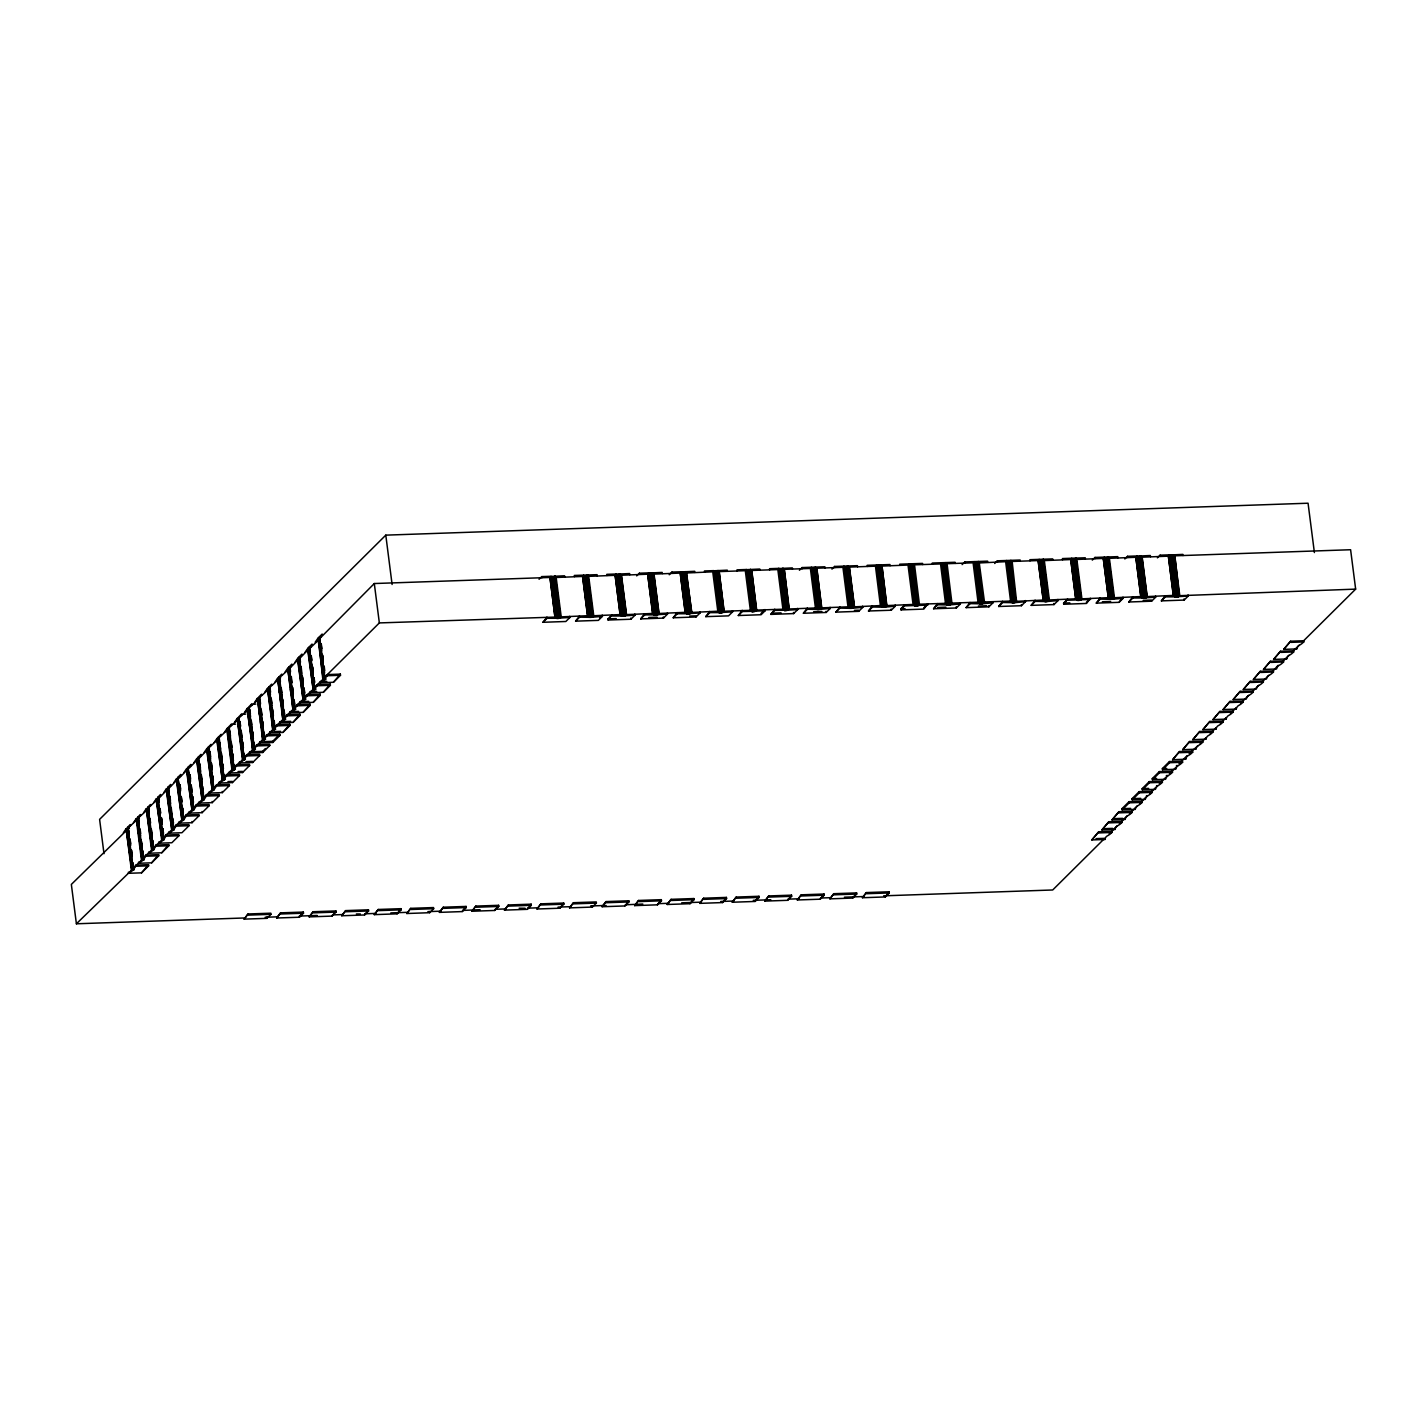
<?xml version="1.0" encoding="UTF-8"?>
<svg xmlns="http://www.w3.org/2000/svg" width="1427" height="1427" viewBox="0 0 1427 1427"><rect width="100%" height="100%" fill="white"/><g stroke="black" fill="none" stroke-linecap="round" stroke-linejoin="round"><path stroke-width="1.5" d="M326.783 681.357L320.272 681.589L320.415 682.748L326.159 678.984L324.607 678.574L319.273 636.906L324.821 677.076L379.35 622.921L554.925 617.088L550.037 577.453L374.302 583.536L320.576 637.708M582.484 576.454L556.173 577.489L561.221 616.874L587.621 615.715L582.573 576.33L587.514 615.84M615.019 575.331L588.709 576.365L593.757 615.75L620.174 614.573L615.126 575.206L620.067 614.716M647.555 574.207L621.262 575.242L626.31 614.627L652.71 613.449L647.662 574.082L652.603 613.592M680.108 573.083L653.798 574.118L658.846 613.485L685.245 612.326L680.215 572.94L685.156 612.451M690.829 612.611L691.756 612.094L686.351 572.994L712.751 571.817L717.799 611.202L691.132 612.486M750.192 610.328L723.935 611.238L719.262 571.603L745.304 570.693L750.334 610.078M782.727 609.204L756.471 610.114L751.797 570.461L777.84 569.569L782.888 608.954M815.316 607.956L789.024 608.99L784.351 569.337L810.375 568.445L815.423 607.813M847.87 606.832L821.56 607.866L816.886 568.214L842.929 567.322L847.977 606.689M880.513 605.565L853.845 606.867M945.602 603.318L919.559 604.21M978.137 602.194L952.112 603.086M1010.691 601.052L984.648 601.962M1038.089 560.686L1043.226 599.929L1038.196 560.561L1012.153 561.453L1016.559 601.231M1070.625 559.562L1044.332 560.597L1049.362 599.964L1075.78 598.805L1070.732 559.42L1075.673 598.93M1103.178 558.421L1076.868 559.455L1081.916 598.841L1108.315 597.681L1103.267 558.296L1108.369 598.27M1135.714 557.297L1109.403 558.332L1114.451 597.717L1140.869 596.557L1135.821 557.172L1140.762 596.682M1168.249 556.173L1141.957 557.208L1147.005 596.593L1173.404 595.416L1168.356 556.048L1173.297 595.558M149.157 807.807L146.285 808.699L143.556 812.712M280.441 677.433L277.569 678.324L274.84 682.32M569.73 616.321L569.872 617.481L556.316 618.266L551.036 576.276L541.761 576.597L539.067 579.273M574.439 576.615L574.296 575.456L597.075 574.671L597.217 575.83M634.819 614.074L634.961 615.215L621.405 616L616.107 574.011L606.832 574.332L606.992 575.491M667.354 612.95L667.497 614.092L653.958 614.876L648.661 572.887L639.385 573.208L636.692 575.884M699.89 611.826L700.051 612.968L686.494 613.753L681.196 571.763L671.921 572.084L669.227 574.76M732.443 610.702L732.586 611.844L719.047 612.629L713.75 570.639L704.474 570.961L704.617 572.102M519.143 908.214L525.082 908.25M760.948 613.574L764.979 609.561L765.14 610.72L751.53 611.345L746.285 569.516L737.01 569.837L737.153 570.978M751.53 611.345L742.361 611.505L738.312 615.519L742.201 610.364L742.361 611.505M797.532 608.437L797.675 609.597L784.119 610.364L778.839 568.374L769.563 568.695L769.706 569.855M784.065 610.221L774.897 610.381L770.865 614.395L774.754 609.222L774.897 610.381M799.405 570.247L802.099 567.571L824.877 566.787L825.02 567.928M831.959 569.123L834.652 566.448L857.431 565.663L857.573 566.804M867.331 566.465L867.188 565.324L889.966 564.539L890.109 565.681M681.696 902.827L701.228 902.149M899.884 565.342L899.723 564.2L922.52 563.397L922.663 564.557M932.42 564.218L932.277 563.059L955.055 562.274L955.198 563.433M962.119 564.61L964.813 561.935L987.591 561.15L987.752 562.292M994.673 563.487L997.366 560.811L1020.144 560.026L1020.287 561.168M1030.044 560.829L1029.902 559.687L1052.68 558.902L1052.841 560.044M1062.598 559.705L1062.455 558.563L1085.233 557.779L1085.376 558.92M1092.297 560.115L1094.991 557.44L1117.769 556.637L1117.912 557.796M1155.513 596.04L1155.656 597.2L1142.099 597.984L1136.802 555.977L1127.544 556.298L1124.851 558.974M1188.049 594.916L1188.192 596.058L1174.653 596.843L1169.355 554.853L1160.08 555.174L1157.386 557.85M356.375 913.976L360.335 913.958M1043.137 600.053L1016.256 601.356M1314.392 552.552L1308.06 503.214L385.789 535.143L99.605 819.366L103.993 853.703M127.77 828.516L126.093 828.766L123.364 832.762M128.394 872.147L128.555 873.288L133.121 870.185L127.395 827.446L130.285 824.592L130.428 825.751M138.508 862.122L138.651 863.264L143.217 860.16L137.491 817.421L139.061 817.832L136.189 818.723L133.46 822.737M137.491 817.421L140.381 814.567L140.524 815.709M148.604 852.08L148.747 853.239L153.313 850.135L147.605 807.397L150.477 804.543L150.62 805.684M166.709 790.112L159.003 798.175L156.381 798.674L153.652 802.67M158.7 842.055L158.843 843.196L163.409 840.111L157.701 797.372L160.573 794.5L160.716 795.66M176.805 780.087L169.099 788.132L166.477 788.649L163.748 792.645M168.796 832.03L168.939 833.172L173.505 830.068L167.797 787.329L170.669 784.475L170.812 785.635M186.901 770.063L179.196 778.107L176.573 778.607L173.844 782.62M178.892 822.006L179.035 823.147L183.601 820.043L177.893 777.305L180.765 774.451L180.926 775.592M196.997 760.038L189.292 768.083L186.669 768.582L183.94 772.596M188.988 811.963L189.131 813.122L193.697 810.019L187.989 767.28L190.861 764.426L191.022 765.568M198.942 758.165L196.783 758.558L194.036 762.553M199.084 801.938L199.245 803.08L203.811 799.994L198.085 757.255L200.975 754.384L201.118 755.543M214.906 787.436L213.729 787.401L209.109 748.016L206.879 748.533L204.15 752.528M209.18 791.914L209.341 793.055L213.907 789.952L208.181 747.213L211.071 744.359L211.214 745.518M219.294 781.889L219.437 783.031L225.181 779.285L224.146 778.874L219.205 737.991L216.975 738.49L214.246 742.504M224.146 778.874L218.277 737.188L221.167 734.334L221.31 735.476M243.321 759.2L233.921 767.334L229.301 727.948L227.071 728.466L224.342 732.479M229.39 771.846L229.533 773.006L235.277 769.26L233.725 768.832L228.391 727.164L231.263 724.31L235.598 724.149M239.486 761.822L239.629 762.963L244.195 759.877L238.862 718.191L237.167 718.441L234.438 722.437M244.195 759.877L245.373 759.218L243.821 758.807L238.487 717.139L241.359 714.267L245.694 714.124M248.958 708.167L247.263 708.416L244.534 712.412M249.582 751.797L249.725 752.939L255.469 749.193L253.917 748.783L248.583 707.096L251.455 704.242L255.79 704.1M259.678 741.772L259.821 742.914L264.387 739.81L259.054 698.142L257.359 698.374L254.63 702.387M264.387 739.81L265.583 739.168L264.013 738.758L258.679 697.072L261.551 694.218L261.712 695.359M269.774 731.73L269.917 732.889L274.483 729.786L269.15 688.099L267.473 688.349L264.726 692.363M274.483 729.786L275.679 729.143L274.109 728.715L268.775 687.047L271.647 684.193L271.808 685.335M279.87 721.705L280.031 722.847L285.775 719.101L284.223 718.691L278.871 677.022L281.761 674.15L281.904 675.31M297.993 659.738L290.287 667.782L287.665 668.3L284.936 672.295M298.653 711.377L289.966 711.681L290.127 712.822L295.871 709.076L294.319 708.666L288.967 666.98L291.857 664.126L292 665.285M308.089 649.713L300.384 657.758L297.761 658.257L295.032 662.271M308.749 701.353L300.08 701.656L300.223 702.798L305.967 699.052L304.415 698.641L299.064 656.955L301.953 654.101L302.096 655.243M319.077 639.581L310.48 647.733L307.857 648.233L305.128 652.246M316.687 691.399L310.176 691.613L310.319 692.773L316.063 689.027L314.511 688.599L309.177 646.93L312.049 644.076L312.192 645.218M320.486 637.655L317.953 638.208L315.224 642.204M319.273 636.906L322.145 634.052L322.288 635.193M139.168 818.26L137.991 818.224L146.963 810.144M149.264 808.235L148.105 808.199L156.613 800.155M199.405 758.058L207.093 749.996M208.681 748.016L217.207 739.971M218.795 737.991L227.303 729.946M228.891 727.966L237.845 719.868M244.338 758.807L238.987 717.924L247.941 709.843M254.452 748.783L249.083 707.899L258.037 699.819M264.548 738.758L259.179 697.874L268.133 689.794M274.644 728.733L269.275 687.85L278.229 679.751M280.548 677.843L279.371 677.807L288.325 669.727M126.753 830.193L71.35 884.419L76.398 923.786L132.247 869.525M133.746 867.634L142.343 859.482M157.701 797.372L163.249 837.542L172.203 829.462M177.893 777.305L183.441 817.493L192.395 809.394M187.989 767.28L193.537 807.45L202.491 799.37M204.81 797.461L203.633 797.425L212.587 789.345M223.825 777.376L232.351 769.314M244.035 757.309L253.435 749.175M254.042 742.254L254.862 747.338L263.085 739.186L257.591 699.854M265.03 737.26L273.181 729.161L267.687 689.83M288.967 666.98L294.515 707.168L303.469 699.069M299.064 656.955L304.611 697.143L313.565 689.045M309.177 646.93L314.707 687.101L323.233 679.056M135.619 866.278L135.476 865.119L148.479 864.673L148.64 865.814L135.619 866.278L133.121 870.185M145.715 856.236L145.572 855.094L158.593 854.648L158.736 855.79L145.715 856.236L143.217 860.16M155.811 846.211L155.668 845.069L168.689 844.606L168.832 845.765L155.811 846.211L153.313 850.135M165.907 836.186L165.764 835.027L178.785 834.581L178.928 835.74L165.907 836.186L163.409 840.111M176.003 826.162L175.86 825.002L188.881 824.556L189.024 825.698L176.003 826.162L173.505 830.068M186.116 816.119L185.956 814.978L198.977 814.532L199.12 815.673L186.116 816.119L183.601 820.043M196.213 806.094L196.052 804.953L209.073 804.489L209.216 805.649L196.213 806.094L193.697 810.019M206.309 796.07L206.166 794.928L219.169 794.464L219.33 795.624L206.309 796.07L203.811 799.994M216.405 786.045L216.262 784.886L229.265 784.44L229.426 785.581L216.405 786.045L213.907 789.952M223.629 778.874L226.501 776.003L239.522 775.557L239.379 774.415L226.358 774.861L226.501 776.003M233.725 768.832L236.597 765.978L249.618 765.532L249.475 764.373L236.454 764.836L236.597 765.978M243.821 758.807L246.693 755.953L259.714 755.507L259.571 754.348L246.55 754.812L246.693 755.953M253.917 748.783L256.789 745.929L269.81 745.465L269.667 744.323L256.646 744.769L256.789 745.929M264.013 738.758L266.903 735.886L279.906 735.44L279.763 734.299L266.742 734.744L266.903 735.886M274.109 728.715L276.999 725.861L290.02 725.415L289.859 724.274L276.856 724.72L276.999 725.861M284.223 718.691L287.095 715.837L300.116 715.391L299.955 714.231L286.952 714.695L287.095 715.837M294.319 708.666L297.191 705.812L310.212 705.348L310.069 704.207L297.048 704.653L297.191 705.812M304.415 698.641L307.287 695.77L320.308 695.324L320.165 694.182L307.144 694.628L307.287 695.77M314.511 688.599L317.383 685.745L330.404 685.299L330.261 684.157L317.24 684.603L317.383 685.745M324.607 678.574L327.479 675.72L340.5 675.274L340.357 674.115L327.336 674.579L327.479 675.72M148.479 864.673L141.558 872.842L128.555 873.288M158.593 854.648L151.672 862.818L138.651 863.264M168.689 844.606L161.768 852.775L148.747 853.239M253.917 751.637L262.604 751.351L265.422 748.533M264.013 741.612L272.7 741.309L279.763 734.299M289.859 724.274L282.938 732.426L269.917 732.889M299.955 714.231L293.034 722.401L280.031 722.847M310.069 704.207L303.13 712.376L290.127 712.822M320.165 694.182L313.244 702.352L300.223 702.798M330.261 684.157L323.34 692.309L310.319 692.773M340.357 674.115L333.436 682.284L320.415 682.748M141.558 872.842L148.64 865.814M151.672 862.818L158.736 855.79M161.768 852.775L168.832 845.765M178.928 835.74L171.864 842.751L158.843 843.196M189.024 825.698L181.96 832.726L168.939 833.172M179.035 823.147L192.056 822.701L199.12 815.673M189.131 813.122L202.152 812.659L209.216 805.649M199.245 803.08L212.248 802.634L219.33 795.624M209.341 793.055L222.344 792.609L229.426 785.581M219.437 783.031L232.458 782.585L239.522 775.557M229.533 773.006L242.554 772.542L249.618 765.532M239.629 762.963L252.65 762.517L259.714 755.507M249.725 752.939L262.746 752.493L269.81 745.465M259.821 742.914L272.842 742.468L279.906 735.44M282.938 732.426L290.02 725.415M293.034 722.401L300.116 715.391M303.13 712.376L310.212 705.348M313.244 702.352L320.308 695.324M323.34 692.309L330.404 685.299M333.436 682.284L340.5 675.274M248.03 913.976L244.142 919.131L266.92 918.346L270.952 914.332L270.809 913.191L248.03 913.976L244.142 919.131M547.094 618.266L546.951 617.124L543.045 622.279L547.094 618.266L556.316 618.266M569.872 617.481L565.841 621.494L543.045 622.279M280.584 912.852L276.677 918.007L299.456 917.222L303.505 913.209L303.362 912.067L280.584 912.852L276.677 918.007M579.63 617.142L579.487 615.982L575.598 621.155L579.63 617.142L590.939 617.356L602.408 616.357L602.265 615.198L599.572 617.873M300.669 914.743L303.362 912.067M602.408 616.357L598.377 620.37L575.598 621.155M313.119 911.728L309.231 916.883L332.009 916.098L336.041 912.085L335.898 910.943L313.119 911.728L309.231 916.883M607.991 618.872L612.022 614.859L608.134 620.032L607.991 618.872L616.268 618.587M335.898 910.943L332.009 916.098M608.134 620.032L630.912 619.229L634.961 615.215M345.655 910.604L341.767 915.759L364.545 914.975L368.594 910.961L368.451 909.802L345.655 910.604L341.767 915.759M644.719 614.876L644.576 613.735L640.687 618.89L644.719 614.876L653.958 614.876M368.451 909.802L364.545 914.975M640.687 618.89L663.466 618.105L667.497 614.092M378.209 909.463L374.32 914.636L397.098 913.833L401.13 909.837L400.987 908.678L378.209 909.463L374.32 914.636M677.272 613.753L677.111 612.611L673.223 617.766L677.272 613.753L686.494 613.753M400.987 908.678L397.098 913.833M673.223 617.766L696.001 616.981L700.051 612.968M410.744 908.339L406.856 913.512L429.634 912.709L433.683 908.696L433.523 907.554L410.744 908.339L406.856 913.512M709.808 612.629L709.665 611.487L705.776 616.642L709.808 612.629L719.047 612.629M732.586 611.844L728.555 615.858L705.776 616.642M443.298 907.215L439.409 912.37L462.187 911.585L466.219 907.572L466.076 906.43L443.298 907.215L439.409 912.37M466.076 906.43L462.187 911.585M765.14 610.72L761.09 614.734L738.312 615.519M475.833 906.091L471.945 911.247L494.723 910.462L498.772 906.448L498.612 905.307L475.833 906.091L471.945 911.247M498.612 905.307L494.723 910.462M770.865 614.395L793.644 613.592L797.675 609.597M508.387 904.968L504.48 910.123L527.277 909.338L531.308 905.324L531.165 904.165L508.387 904.968L504.48 910.123M807.432 609.258L807.29 608.098L803.401 613.253L807.432 609.258L818.741 609.472L830.229 608.455L830.068 607.313M531.165 904.165L527.277 909.338M803.401 613.253L826.179 612.468L830.229 608.455M540.922 903.844L537.034 908.999L559.812 908.214L563.843 904.201L563.701 903.041L540.922 903.844L537.034 908.999M839.986 608.116L839.843 606.974L835.937 612.129L839.986 608.116L851.295 608.348L862.764 607.331L862.621 606.19M563.701 903.041L559.812 908.214M835.937 612.129L858.715 611.345L862.764 607.331M573.476 902.702L569.569 907.875L592.348 907.073L596.397 903.077L596.254 901.918L573.476 902.702L569.569 907.875M872.521 606.992L872.379 605.851L868.49 611.006L872.521 606.992L883.83 607.206L895.3 606.207L895.157 605.066M868.49 611.006L891.269 610.221L895.3 606.207M606.011 901.579L602.123 906.734L624.901 905.949L628.932 901.935L628.79 900.794L606.011 901.579L602.123 906.734M900.883 608.74L904.914 604.727L901.026 609.882L900.883 608.74L905.021 608.598M628.79 900.794L624.901 905.949M923.661 607.938L927.711 603.924L923.804 609.097L901.026 609.882M638.547 900.455L634.658 905.61L657.437 904.825L661.486 900.812L661.343 899.67L638.547 900.455L634.658 905.61M937.61 604.745L937.468 603.585L933.579 608.758L937.61 604.745L948.919 604.959L960.389 603.96L960.246 602.8M661.343 899.67L657.437 904.825M933.579 608.758L956.358 607.973L960.389 603.96M671.1 899.331L667.212 904.486L689.99 903.701L694.021 899.688L693.879 898.546L671.1 899.331L667.212 904.486M970.164 603.621L970.003 602.462L966.115 607.634L970.164 603.621L981.455 603.835L992.942 602.818L992.782 601.677M693.879 898.546L689.99 903.701M966.115 607.634L988.893 606.832L992.942 602.818M703.636 898.207L699.747 903.362L722.526 902.577L726.575 898.564L726.414 897.405L703.636 898.207L699.747 903.362M1002.699 602.497L1002.557 601.338L998.668 606.493L1002.699 602.497L1014.008 602.711L1025.478 601.695L1025.335 600.553M726.414 897.405L722.526 902.577M998.668 606.493L1021.447 605.708L1025.478 601.695M736.189 897.066L732.301 902.239L755.079 901.454L759.11 897.44L758.968 896.281L736.189 897.066L732.301 902.239M1035.235 601.356L1035.092 600.214L1031.204 605.369L1035.235 601.356L1046.544 601.57L1058.031 600.571L1057.871 599.429M758.968 896.281L755.079 901.454M1031.204 605.369L1053.982 604.584L1058.031 600.571M768.725 895.942L764.836 901.115L787.615 900.312L791.664 896.299L791.503 895.157L768.725 895.942L764.836 901.115M1063.597 603.104L1067.646 599.09L1063.739 604.245L1063.597 603.104L1069.822 602.89M791.503 895.157L787.615 900.312M1086.375 602.301L1090.424 598.305L1086.536 603.46L1063.739 604.245M801.278 894.818L797.372 899.973L820.168 899.188L824.2 895.175L824.057 894.033L801.278 894.818L797.372 899.973M1100.324 599.108L1100.181 597.967L1096.293 603.122L1100.324 599.108L1111.633 599.322L1123.103 598.323L1122.96 597.164M824.057 894.033L820.168 899.188M1121.622 598.502L1119.071 602.337L1096.293 603.122M1119.071 602.337L1123.103 598.323M833.814 893.694L829.925 898.849L852.704 898.065L856.735 894.051L856.592 892.91L833.814 893.694L829.925 898.849M1132.877 597.984L1132.735 596.825L1128.828 601.998L1132.877 597.984L1142.099 597.984M856.592 892.91L852.704 898.065M1128.828 601.998L1151.607 601.195L1155.656 597.2M866.367 892.571L862.461 897.726L885.239 896.941L889.289 892.927L889.146 891.786L866.367 892.571L862.461 897.726M1165.413 596.861L1165.27 595.701L1161.382 600.874L1165.413 596.861L1174.653 596.843M889.146 891.786L885.239 896.941M1161.382 600.874L1184.16 600.071L1188.192 596.058M1098.754 831.763L1091.833 839.932L1104.855 839.486C1106.371 834.652 1107.174 837.257 1111.918 832.458L1111.776 831.317L1098.754 831.763L1091.833 839.932M1108.85 821.738L1101.929 829.908L1114.951 829.462C1116.467 824.628 1117.27 827.232 1122.014 822.434L1121.872 821.292L1108.85 821.738L1101.929 829.908M1118.946 811.713L1112.025 819.883L1125.047 819.419C1126.563 814.603 1127.366 817.207 1132.11 812.409L1131.968 811.25L1118.946 811.713L1112.025 819.883M1121.979 808.699L1129.06 801.671L1142.064 801.225L1142.224 802.384C1137.408 807.093 1136.873 804.632 1135.143 809.394L1122.139 809.84L1121.979 808.699L1130.666 808.395M1132.075 798.674L1139.156 791.646L1152.16 791.2L1152.32 792.342C1147.558 797.158 1146.755 794.536 1145.239 799.37L1132.235 799.816L1132.075 798.674L1140.762 798.371M1142.189 788.649L1149.252 781.621L1162.274 781.175L1162.416 782.317C1157.6 787.044 1157.065 784.565 1155.353 789.345L1142.331 789.791L1142.189 788.649L1148.681 788.418M1152.285 778.607L1159.348 771.597L1172.37 771.133L1172.512 772.292C1167.714 777.001 1167.161 774.54 1165.449 779.303L1152.427 779.766L1152.285 778.607L1156.619 778.464M1162.381 768.582L1169.444 761.554L1182.466 761.108L1182.608 762.268C1177.864 767.066 1177.061 764.462 1175.545 769.278L1162.523 769.724L1162.381 768.582L1166.715 768.439M1179.54 751.53L1172.619 759.699L1185.641 759.253C1187.157 754.437 1187.96 757.041 1192.704 752.225L1192.562 751.084L1179.54 751.53L1172.619 759.699M1189.636 741.505L1182.715 749.674L1195.737 749.229C1197.467 744.448 1198.002 746.927 1202.8 742.201L1202.658 741.059L1189.636 741.505L1182.715 749.674M1199.732 731.48L1192.811 739.65L1205.833 739.186C1207.563 734.423 1208.098 736.885 1212.896 732.176L1212.754 731.016L1199.732 731.48L1192.811 739.65M1209.846 721.438L1202.925 729.607L1215.929 729.161C1217.445 724.345 1218.248 726.949 1223.01 722.151L1222.85 720.992L1209.846 721.438L1202.925 729.607M1219.942 711.413L1213.021 719.583L1226.025 719.137C1227.755 714.374 1228.29 716.836 1233.106 712.109L1232.964 710.967L1219.942 711.413L1213.021 719.583M1230.038 701.388L1223.117 709.558L1236.139 709.112C1237.851 704.332 1238.386 706.811 1243.202 702.084L1243.06 700.942L1230.038 701.388L1223.117 709.558M1240.134 691.364L1233.213 699.533L1246.235 699.069C1247.965 694.307 1248.5 696.768 1253.298 692.059L1253.156 690.9L1240.134 691.364L1233.213 699.533M1250.23 681.339L1243.309 689.491L1256.331 689.045C1257.847 684.229 1258.65 686.833 1263.394 682.035L1263.252 680.875L1250.23 681.339L1243.309 689.491M1260.326 671.296L1253.405 679.466L1266.427 679.02C1268.157 674.257 1268.692 676.719 1273.49 671.992L1273.348 670.851L1260.326 671.296L1253.405 679.466M1270.422 661.272L1263.501 669.441L1276.523 668.995C1278.253 664.215 1278.788 666.694 1283.587 661.967L1283.444 660.826L1270.422 661.272L1263.501 669.441M1280.536 651.247L1273.597 659.417L1286.619 658.953C1288.135 654.137 1288.938 656.741 1293.7 651.943L1293.54 650.783L1280.536 651.247L1273.597 659.417M1290.632 641.222L1283.711 649.374L1296.715 648.928C1298.445 644.166 1298.98 646.627 1303.796 641.918L1303.636 640.759L1290.632 641.222L1283.711 649.374M1122.139 809.84L1129.203 802.83L1142.224 802.384M1132.235 799.816L1139.299 792.806L1152.32 792.342M1142.331 789.791L1149.395 782.763L1162.416 782.317M1152.427 779.766L1159.491 772.738L1172.512 772.292M1162.523 769.724L1169.587 762.714L1182.608 762.268M1104.106 838.915L1052.698 889.984L883.634 895.835M1109.243 833.814L1117.323 825.805M1119.357 823.789L1127.419 815.762M1129.453 813.765L1137.533 805.738M1139.549 803.74L1147.629 795.713L1146.452 795.677M1149.645 793.715L1157.725 785.688L1156.548 785.653M1166.644 775.628L1167.821 775.646L1159.313 783.708M1176.419 765.55L1177.917 765.621L1169.409 773.666M1179.059 763.677L1187.21 755.596M1189.155 753.652L1198.109 745.572M1200.143 743.556L1205.53 738.205M1210.239 733.532L1215.626 728.18M1220.335 723.507L1225.722 718.156M1230.431 713.482L1235.818 708.131M1240.527 703.44L1248.607 695.413M1251.978 692.077L1258.703 685.388M1262.074 682.052L1268.799 675.363M1272.17 672.028L1278.093 665.321M1282.267 661.985L1289.009 655.314M1292.363 651.961L1299.105 645.272M1302.673 641.722L1355.65 589.119L1350.602 549.734L1174.867 555.817L1179.273 595.594M719.101 571.728L724.149 611.113M751.654 570.604L756.685 609.989M784.19 569.48L789.238 608.847M816.726 568.356L821.774 607.724M853.542 606.992L854.488 606.475L849.44 567.09L875.465 566.18L880.405 605.69M881.815 566.091L908.018 565.056L913.066 604.442L886.649 605.601L881.975 565.966L886.863 605.476M480.096 909.695L462.58 910.426M625.294 904.789L642.81 904.058M290.43 667.568L289.467 667.782M159.146 797.943L158.201 798.157M550.929 576.437L564.539 575.794L564.682 576.954M616.018 574.189L629.628 573.547L629.771 574.689M648.554 573.048L662.164 572.423L662.306 573.565M681.107 571.924L694.699 571.299L694.86 572.441M713.643 570.8L727.253 570.158L727.395 571.317M746.196 569.676L759.788 569.034L759.949 570.194M778.732 568.552L792.342 567.91L792.484 569.07M905.075 605.869L927.853 605.084M978.976 562.969L1005.643 561.685L1010.584 601.195M1136.713 556.155L1150.323 555.513L1150.465 556.673M1067.788 600.232L1090.567 599.447M1169.248 555.032L1182.858 554.389L1183.001 555.531M979.243 562.844L984.487 602.087M133.264 869.132L127.895 828.249L128.965 827.874L127.395 827.446M1178.97 595.719L1355.65 589.119M591.188 616.482L593.186 616M753.902 610.845L755.918 610.364M916.633 605.209L918.631 604.727M592.473 616.232L589.868 616.607L589.315 612.219M911.585 565.823L912.852 565.574M755.186 610.595L752.582 610.97L752.172 604.37M917.9 604.959L915.742 605.298M1078.455 599.679C1081.149 599.679 1079.329 599.804 1078.776 595.202M1110.152 598.573L1113.167 598.198L1111.883 598.448M558.528 613.164L558.653 617.606L558.082 613.235M721.241 607.527L721.366 611.969L720.796 607.599M883.634 606.386L884.526 606.261L883.188 606.439M1045.902 600.803L1047.24 600.624L1046.687 596.254M655.831 614.288L656.277 614.216M818.545 608.651L818.991 608.598M981.705 602.961L980.385 603.068L980.42 596.45M153.563 847.567L162.535 839.433M143.467 857.591L152.439 849.457M318.631 639.635L322.787 679.091M687.939 613.2L687.975 606.529M1013.366 601.926L1013.42 595.273M287.879 669.762L293.373 709.112L284.829 717.192M277.783 679.805L283.277 719.137L274.733 727.217M248.048 714.267L247.067 709.915L252.989 749.229M242.875 759.253L237.399 719.922M141.897 859.536L136.849 820.168M131.801 869.578L126.307 830.229M623.296 615.412L621.994 615.483M786.009 609.775L785.011 605.44M222.683 779.303L214.532 787.401M182.299 819.419L173.755 827.499M162.089 839.486L156.167 800.172M151.993 849.511L146.517 810.179M622.85 615.447L621.601 615.465M948.277 604.174L949.615 604.013L947.76 593.15M1110.991 598.537L1109.76 598.555M313.137 689.08L307.643 649.731M303.023 699.123L297.547 659.756M222.237 779.356L216.761 739.989M212.141 789.381L206.665 750.031M202.045 799.405L196.569 760.056M191.949 809.43L186.473 770.081M136.421 820.204L127.895 828.249L129.072 828.284M181.853 819.473L176.377 780.105M171.757 829.497L166.281 790.148M612.183 616.018L621.405 616M648.821 617.463L657.098 617.178M689.651 616.054L695.859 615.84L696.001 616.981M772.774 613.164L781.068 612.879M813.604 611.755L821.898 611.47M854.434 610.346L858.572 610.203L858.715 611.345M937.575 607.456L945.851 607.171M978.405 606.047L986.681 605.762M1102.358 601.748L1110.634 601.463M1143.188 600.339L1151.464 600.053L1151.607 601.195M1290.775 642.364L1303.796 641.918M1280.679 652.389L1293.7 651.943M1270.583 662.413L1283.587 661.967M1260.487 672.456L1273.49 671.992M1250.373 682.481L1263.394 682.035M282.047 721.634L290.716 721.331M1240.277 692.505L1253.298 692.059M274.109 731.587L280.62 731.355M1230.181 702.53L1243.202 702.084M1220.085 712.572L1233.106 712.109M1209.989 722.597L1223.01 722.151M245.997 761.59L252.508 761.376L252.65 762.517M1199.893 732.622L1212.896 732.176M238.059 771.543L242.394 771.401L242.554 772.542M1189.797 742.646L1202.8 742.201M227.963 781.586L232.298 781.425L232.458 782.585M1179.683 752.689L1192.704 752.225M1119.107 812.855L1132.11 812.409M1114.059 818.652L1122.728 818.349M1109.011 822.88L1122.014 822.434M1103.963 828.677L1112.632 828.373M1098.897 832.922L1111.918 832.458M1096.025 838.63L1104.712 838.345L1104.855 839.486M248.173 915.135L270.952 914.332M280.727 913.993L303.505 913.209M313.262 912.87L336.041 912.085M345.816 911.746L368.594 910.961M378.351 910.622L401.13 909.837M410.905 909.498L433.683 908.696M443.44 908.357L466.219 907.572M475.976 907.233L498.772 906.448M508.529 906.109L531.308 905.324M541.065 904.986L563.843 904.201M573.618 903.862L596.397 903.077M606.154 902.738L628.932 901.935M638.707 901.596L661.486 900.812M671.243 900.473L694.021 899.688M703.796 899.349L726.575 898.564M736.332 898.225L759.11 897.44M768.868 897.101L791.664 896.299M801.421 895.978L824.2 895.175M833.957 894.836L856.735 894.051M866.51 893.712L889.289 892.927M76.398 923.786L245.462 917.936M265.154 917.258L278.158 916.812M299.866 916.063L317.222 915.456M332.402 914.921L343.247 914.546M364.955 913.797L375.8 913.423M390.837 912.905L408.336 912.299M427.868 911.621L440.889 911.175M495.115 909.302L505.961 908.91M527.669 908.161L538.514 907.786M558.046 907.108L571.05 906.662M590.582 905.984L606.047 905.449M657.847 903.666L668.692 903.291M720.76 901.472L733.781 901.026M753.295 900.348L770.794 899.741M788.007 899.153L798.852 898.778M820.561 898.029L831.406 897.654M844.427 897.191L863.941 896.531M269.275 687.85L270.47 694.539M259.179 697.874L260.374 704.563M1167.821 775.646L1166.323 775.574M278.871 677.022L280.388 677.272M268.775 687.047L269.739 687.101M218.277 737.188L219.259 737.242M208.181 747.213L209.163 747.266M198.085 757.255L199.066 757.309M167.797 787.329L169.099 787.472M147.605 807.397L149.104 807.664M128.323 828.249L129.393 828.338M319.791 636.906L320.772 637.155M309.695 646.93L310.676 647.198M289.503 666.998L290.484 667.247M158.219 797.372L159.2 797.622M1296.572 647.787L1296.715 648.928M1286.476 657.811L1286.619 658.953M1235.978 707.953L1236.139 709.112M1225.882 717.995L1226.025 719.137M1215.786 728.02L1215.929 729.161M1205.69 738.044L1205.833 739.186M1184.018 598.93L1184.16 600.071M1174.706 555.959L1179.754 595.327M1173.583 554.711L1178.916 596.379M1173.351 554.889L1178.684 596.557M1172.976 555.049L1178.31 596.718M1172.495 555.192L1177.846 596.861M1173.493 565.502L1174.332 572.066M1174.885 576.437L1176.009 585.177M1176.579 589.565L1177.132 593.935M1171.959 555.317L1177.293 596.985M1171.924 556.815L1172.495 561.186M1173.048 565.574L1173.886 572.138M1174.457 576.508L1175.58 585.248M1176.133 589.636L1176.686 594.007M1171.389 555.388L1176.722 597.075M1195.594 748.069L1195.737 749.229M1170.818 555.442L1176.151 597.11M1171.442 563.504L1172.013 567.875M1170.283 555.424L1175.634 597.11M1169.837 555.388L1175.188 597.057M1169.355 554.853L1174.849 596.968M1160.08 555.174L1160.222 556.334M1185.498 758.112L1185.641 759.253M1175.402 768.136L1175.545 769.278M1169.444 761.554L1169.587 762.714M1142.171 557.083L1147.219 596.45M1141.047 555.834L1146.38 597.521M1140.797 556.013L1146.131 597.681M1140.423 556.173L1145.774 597.842M1139.959 556.316L1145.292 598.002M1140.94 566.626L1141.511 570.996M1142.064 575.366L1142.902 581.931M1143.473 586.319L1144.597 595.059M1139.406 556.441L1144.757 598.109M1140.512 566.697L1141.065 571.068M1141.636 575.438L1142.474 582.002M1143.027 586.39L1144.151 595.13M1138.835 556.53L1144.186 598.198M1138.264 556.566L1143.616 598.234M1137.747 556.566L1143.081 598.234M1137.301 556.512L1142.635 598.181M1136.802 555.977L1142.296 598.091M1165.288 778.161L1165.449 779.303M1159.348 771.597L1159.491 772.738M1127.544 556.298L1127.687 557.458M1155.192 788.186L1155.353 789.345M1149.252 781.621L1149.395 782.763M1145.096 798.228L1145.239 799.37M1139.156 791.646L1139.299 792.806M1108.494 556.958L1113.845 598.644M1108.262 557.136L1113.595 598.805M1107.887 557.297L1113.221 598.983M1107.406 557.44L1112.757 599.126M1107.834 563.38L1108.69 569.944M1109.528 576.508L1110.081 580.878M1110.652 585.248L1112.329 598.377M1106.87 557.565L1112.204 599.233M1107.406 563.451L1108.244 570.015M1109.082 576.579L1109.653 580.95M1110.206 585.32L1111.044 591.884M1106.3 557.654L1111.633 599.322M1105.729 557.689L1111.062 599.358M1105.194 557.689L1110.545 599.358M1104.748 557.636L1110.099 599.322M1104.427 557.547L1109.76 599.233M1104.266 557.119L1109.564 599.108M1135 808.253L1135.143 809.394M1129.06 801.671L1129.203 802.83M1094.991 557.44L1095.133 558.581M1124.904 818.277L1125.047 819.419M1114.808 828.302L1114.951 829.462M1075.958 558.1L1081.291 599.768M1075.708 558.26L1081.06 599.946M1075.334 558.421L1080.685 600.107M1074.87 558.581L1080.203 600.25M1075.013 562.309L1076.136 571.068M1076.707 575.438L1077.26 579.808M1078.098 586.372L1078.669 590.76M1079.222 595.13L1079.775 599.501M1074.335 558.688L1079.668 600.375M1074.585 562.381L1076.814 579.879M1077.653 586.443L1078.223 590.832M1073.746 558.778L1079.097 600.446M1073.175 558.813L1078.527 600.499M1072.658 558.813L1077.991 600.482M1072.212 558.76L1077.546 600.446M1071.873 558.67L1077.224 600.357M1071.731 558.242L1077.01 600.232M1053.839 603.443L1053.982 604.584M1043.405 559.223L1048.756 600.892M1043.173 559.384L1048.506 601.07M1042.798 559.562L1048.131 601.231M1042.334 559.705L1047.668 601.373M1042.192 561.257L1043.03 567.821M1043.601 572.191L1044.725 580.95M1045.277 585.32L1045.83 589.69M1041.781 559.812L1047.115 601.498M1041.764 561.328L1042.602 567.892M1043.155 572.263L1044.279 581.021M1044.832 585.391L1045.402 589.761M1046.241 596.325L1046.794 600.696M1041.211 559.901L1046.544 601.57M1040.64 559.937L1045.973 601.623M1040.122 559.937L1045.456 601.623M1039.677 559.901L1045.01 601.57M1039.338 559.812L1044.671 601.481M1039.177 559.366L1044.475 601.356M1021.286 604.566L1021.447 605.708M1010.869 560.347L1015.97 602.194M1010.262 560.686L1015.596 602.355M1009.781 560.829L1015.114 602.497M1010.78 571.121L1011.618 577.685M1012.171 582.073L1013.295 590.814M1013.848 595.202L1014.704 601.766M1009.246 560.954L1014.579 602.622M1009.21 562.452L1009.763 566.822M1010.334 571.192L1011.172 577.757M1011.725 582.145L1012.849 590.885M1008.657 561.025L1014.008 602.711M1008.104 561.079L1013.438 602.747M1007.569 561.061L1012.902 602.747M1007.123 561.025L1012.457 602.693M1006.784 560.936L1012.135 602.604M1006.641 560.49L1011.939 602.479M997.366 560.811L997.509 561.953M988.75 605.69L988.893 606.832M978.316 561.471L983.417 603.318M977.709 561.81L983.042 603.478M977.245 561.953L982.579 603.639M976.692 562.077L982.044 603.746M977.78 572.334L978.351 576.704M979.19 583.268L979.743 587.639M980.313 592.009L981.437 600.767M976.122 562.149L981.455 603.835M976.496 565.823L977.067 570.194M977.905 576.758L978.458 581.128M979.029 585.516L979.867 592.08M975.551 562.202L980.884 603.871M975.033 562.202L980.367 603.871M974.587 562.149L979.921 603.817M974.249 562.06L979.582 603.728M974.088 561.614L979.386 603.603M978.048 602.319L973.107 562.809L947.064 563.701L951.952 603.211M964.813 561.935L964.973 563.094M956.215 606.814L956.358 607.973M945.78 562.595L951.113 604.281M945.53 562.773L950.881 604.442M945.173 562.934L950.507 604.602M944.692 563.076L950.043 604.763M944.157 563.201L949.49 604.87M944.692 569.088L945.53 575.634M946.369 582.198L946.922 586.586M943.586 563.29L948.919 604.959M944.799 573.511L945.637 580.075M946.476 586.64L947.046 591.01M947.599 595.38L948.438 601.944M943.015 563.326L948.349 604.994M942.48 563.326L947.813 604.994M942.034 563.273L947.385 604.941M941.552 562.737L947.046 604.87M945.495 603.443L940.554 563.933L914.529 564.842L919.416 604.352M913.244 563.719L918.578 605.405M912.995 563.897L918.328 605.565M912.62 564.057L917.971 605.744M912.727 567.857L913.298 572.245M913.851 576.615L914.689 583.179M915.242 587.549L916.098 594.114M916.651 598.484L917.49 605.048M912.156 564.2L917.49 605.886M911.603 564.325L916.955 606.011M911.853 568.017L912.977 576.776M913.548 581.146L914.386 587.71M914.939 592.08L915.51 596.45M911.032 564.414L916.366 606.083M911.978 572.459L912.816 579.005M913.369 583.393L914.225 589.957M915.064 596.522L915.617 600.892M910.462 564.45L915.795 606.118M909.944 564.45L915.278 606.118M909.498 564.396L914.832 606.083M908.999 563.879L914.493 605.993M891.126 609.079L891.269 610.221M880.691 564.86L886.024 606.529M880.459 565.021L885.792 606.707M880.084 565.181L885.418 606.867M880.191 568.981L881.868 582.109M882.421 586.497L884.669 603.996M879.603 565.342L884.954 607.01M879.068 565.449L884.401 607.135M879.317 569.141L879.87 573.529M880.441 577.899L881.565 586.64M882.118 591.028L882.956 597.592M883.527 601.962L884.08 606.332M878.497 565.538L883.83 607.206M879.157 571.389L879.995 577.953M880.548 582.323L882.796 599.822M877.926 565.574L883.259 607.26M877.391 565.574L882.742 607.242M876.945 565.52L882.296 607.206M876.463 565.003L881.957 607.117M849.279 567.215L854.327 606.6M848.155 565.984L853.489 607.652M847.906 566.144L853.239 607.831M847.531 566.323L852.882 607.991M847.923 572.298L849.047 581.057M849.6 585.427L850.438 591.991M851.009 596.361L852.133 605.119M847.067 566.465L852.401 608.134M848.334 578.952L848.904 583.322M849.457 587.71L850.581 596.45M851.134 600.838L851.973 607.385M846.532 566.573L851.865 608.259M845.943 566.662L851.295 608.348M846.603 572.512L847.174 576.9M847.727 581.271L848.566 587.835M849.136 592.205L850.26 600.963M845.373 566.697L850.724 608.384M844.855 566.697L850.189 608.384M844.409 566.662L849.743 608.33M843.928 566.127L849.422 608.241M834.652 566.448L834.795 567.589M826.037 611.327L826.179 612.468M815.602 567.108L820.953 608.776M815.37 567.286L820.703 608.954M814.995 567.447L820.329 609.115M815.37 573.422L816.226 579.986M816.779 584.374L817.617 590.939M818.188 595.309L819.027 601.873M814.514 567.589L819.865 609.258M815.513 577.899L816.066 582.27M816.904 588.834L819.152 606.332M813.979 567.714L819.312 609.383M813.408 567.785L818.741 609.472M812.837 567.839L818.17 609.507M812.302 567.821L817.653 609.507M811.856 567.785L817.207 609.454M811.374 567.25L816.868 609.365M802.099 567.571L802.242 568.731M793.483 612.451L793.644 613.592M783.066 568.231L788.4 609.918M782.817 568.41L788.168 610.078M782.46 568.57L787.793 610.239M782.549 572.37L784.796 589.868M785.349 594.238L786.206 600.803M781.978 568.713L787.312 610.399M782.692 576.829L783.53 583.393M784.083 587.763L784.654 592.151M785.492 598.716L786.331 605.28M781.443 568.838L786.776 610.506M780.854 568.909L786.206 610.595M780.801 572.619L781.639 579.184M782.192 583.554L783.048 590.118M783.601 594.506L784.44 601.07M780.284 568.963L785.635 610.631M779.766 568.963L785.1 610.631M782.745 594.524L783.584 601.088M779.32 568.909L784.654 610.578M778.839 568.374L784.333 610.488M750.513 569.355L755.864 611.041M750.281 569.534L755.614 611.202M749.906 569.694L755.24 611.38M749.728 571.317L750.566 577.864M751.137 582.252L753.367 599.75M753.938 604.12L754.776 610.685M749.443 569.837L754.776 611.523M749.585 573.583L750.709 582.341M751.262 586.711L752.1 593.275M752.671 597.645L753.51 604.21M748.89 569.962L754.223 611.63M748.319 570.051L753.652 611.719M748.247 573.743L748.818 578.131M749.371 582.501L750.21 589.066M750.78 593.436L751.619 600M747.748 570.087L753.081 611.755M747.231 570.087L752.564 611.755M751.333 604.406L752.172 610.97M746.785 570.033L752.118 611.719M746.285 569.516L751.779 611.63M717.977 570.479L723.311 612.165M717.727 570.657L723.079 612.326M717.371 570.818L722.704 612.504M716.889 570.978L722.223 612.647M717.032 574.706L717.603 579.077M718.156 583.465L719.279 592.205M719.85 596.593L720.689 603.157M716.354 571.085L721.687 612.772M716.604 574.778L717.157 579.148M717.727 583.536L718.833 592.276M719.404 596.664L720.243 603.229M715.765 571.175L721.117 612.843M715.212 571.21L720.546 612.897M714.677 571.21L720.011 612.879M714.231 571.157L719.565 612.843M713.75 570.639L719.244 612.754M686.565 572.851L691.596 612.237M685.424 571.621L690.775 613.289M685.192 571.781L690.525 613.467M684.817 571.942L690.151 613.628M684.354 572.102L689.687 613.771M685.62 584.588L686.458 591.153M687.011 595.523L687.868 602.087M688.42 606.457L689.259 613.021M683.801 572.209L689.152 613.895M683.783 573.725L684.336 578.096M685.174 584.66L685.745 589.03M686.583 595.594L687.422 602.158M683.23 572.298L688.563 613.967M682.659 572.334L687.992 614.02M682.142 572.334L687.475 614.02M682.873 580.414L683.444 584.785M681.696 572.281L687.029 613.967M681.196 571.763L686.69 613.878M671.921 572.084L672.081 573.226M663.323 616.963L663.466 618.105M654.012 573.975L659.06 613.36M652.888 572.744L658.222 614.413M652.638 572.905L657.99 614.591M652.282 573.083L657.615 614.752M651.8 573.226L657.151 614.894M652.799 583.518L653.637 590.082M654.19 594.47L655.029 601.035M655.599 605.405L656.438 611.969M651.265 573.351L656.598 615.019M651.229 574.849L651.8 579.219M652.353 583.589L653.191 590.154M653.762 594.542L654.601 601.106M655.154 605.476L655.992 612.04M650.694 573.422L656.028 615.108M650.123 573.458L655.457 615.144M652.157 592.473L652.71 596.843M649.588 573.458L654.922 615.144M649.142 573.422L654.494 615.091M648.661 572.887L654.155 615.001M639.385 573.208L639.528 574.35M630.77 618.087L630.912 619.229M621.476 575.117L626.524 614.484M620.353 573.868L625.686 615.536M620.103 574.046L625.436 615.715M619.728 574.207L625.08 615.875M619.264 574.35L624.598 616.018M619.978 582.466L620.816 589.03M621.369 593.4L622.208 599.964M622.778 604.335L623.617 610.899M618.712 574.475L624.063 616.143M619.532 582.537L620.37 589.101M620.923 593.471L621.78 600.036M622.333 604.406L623.171 610.97M618.141 574.546L623.474 616.232M617.57 574.599L622.903 616.268M620.727 602.337L621.298 606.725M617.053 574.582L622.386 616.268M616.607 574.546L621.94 616.214M616.107 574.011L621.601 616.125M587.799 574.992L593.133 616.678M587.567 575.17L592.901 616.839M587.193 575.331L592.526 616.999M586.711 575.473L592.062 617.16M587.139 581.413L587.995 587.96M588.548 592.348L589.387 598.912M589.957 603.282L590.796 609.846M586.176 575.598L591.509 617.267M586.711 581.467L587.549 588.031M588.102 592.419L588.941 598.983M589.512 603.353L590.35 609.918M585.605 575.687L590.939 617.356M585.034 575.723L590.368 617.392M584.499 575.723L589.85 617.392M584.053 575.67L589.405 617.338M583.732 575.58L589.066 617.249M583.572 575.135L588.869 617.142M555.264 576.116L560.597 617.802M555.014 576.294L560.347 617.962M554.639 576.454L559.99 618.141M554.175 576.597L559.509 618.283M554.318 580.343L554.889 584.713M555.727 591.277L556.566 597.842M557.119 602.23L557.975 608.776M553.64 576.722L558.974 618.39M553.89 580.414L554.443 584.785M555.281 591.349L556.12 597.913M556.691 602.283L557.529 608.847M553.052 576.811L558.403 618.48M552.481 576.847L557.832 618.515M551.964 576.847L557.297 618.515M551.518 576.793L556.851 618.48M551.179 576.704L556.53 618.39M592.205 905.931L592.348 907.073M549.93 577.578L554.978 616.963M541.761 576.597L541.903 577.739M385.789 535.143L392.104 584.499M429.491 911.568L429.634 912.709M374.302 583.536L379.35 622.921M321.325 644.237L321.896 648.625M322.734 655.207L323.305 659.577M324.214 666.141L324.696 670.547M321.075 643.523L321.806 650.98M322.431 655.189L323.215 661.95M323.822 666.141L324.607 672.92M319.648 637.958L324.696 677.45M319.095 638.083L324.446 679.751M318.524 638.172L323.858 679.841M317.953 638.208L323.287 679.876M311.264 655.76L311.835 660.148M312.674 666.73L313.226 671.118M314.083 677.682L314.636 682.07M311.211 656.474L311.71 661.004M312.602 667.408L313.102 671.974M314.011 678.342L314.511 682.944M309.552 647.983L314.6 687.475M308.999 648.108L314.35 689.794M308.428 648.197L313.762 689.865M307.857 648.233L313.191 689.919M302.578 676.755L303.13 681.143M303.969 687.725L304.789 692.808M299.92 657.883L300.473 662.253M301.115 666.498L301.882 673.223M302.506 677.433L303.291 684.193M303.915 688.385L304.7 695.163M299.456 658.025L304.789 699.694M298.903 658.132L304.236 699.819M298.332 658.222L303.666 699.89M298.832 666.302L299.385 670.672M297.761 658.257L303.095 699.943M289.949 667.033L290.502 671.421M291.322 676.505L291.911 682.391M292.713 687.475L293.32 693.361M294.158 699.943L294.729 704.332M289.895 667.782L290.377 672.295M291.019 676.523L291.786 683.265M292.41 687.475L293.195 694.218M294.087 700.603L294.604 705.188M289.342 668.05L294.693 709.718M288.807 668.175L294.14 709.843M288.236 668.246L293.57 709.933M290.412 689.455L290.965 693.825M291.804 700.389L292.927 709.148M287.665 668.3L292.999 709.968M279.853 677.076L280.405 681.464M281.244 688.028L281.815 692.416M282.653 698.998L283.224 703.386M284.062 709.968L284.615 714.356M279.799 677.807L280.281 682.32M281.19 688.742L281.975 695.484M282.6 699.694L283.384 706.454M283.991 710.628L284.776 717.406M279.407 677.022L284.74 718.691M279.246 678.075L284.597 719.761M278.711 678.2L284.044 719.868M278.14 678.289L283.474 719.957M278.907 688.545L279.478 692.916M280.316 699.48L280.869 703.868M281.708 710.432L282.831 719.172M277.569 678.324L282.903 719.993M269.988 687.796L270.559 692.184M271.148 698.071L271.968 703.154M272.557 709.041L273.395 715.605M274.216 720.706L274.805 726.575M299.313 916.08L299.456 917.222M271.094 698.784L271.879 705.509M272.503 709.718L273.27 716.479M273.895 720.653L274.68 727.449M268.615 688.224L273.948 729.91M268.026 688.313L273.378 729.982M271.897 722.651L272.735 729.197M267.473 688.349L272.807 730.018M272.7 741.309L272.842 742.468M259.892 697.821L260.499 703.707M261.337 710.289L261.89 714.677M262.746 721.259L263.299 725.647M264.138 732.229L264.709 736.617M260.927 708.951L261.765 715.533M262.675 721.937L263.174 726.504M264.084 732.872L264.584 737.474M258.519 698.249L263.852 739.935M257.93 698.338L263.281 740.007M259 710.789L259.553 715.177M260.392 721.741L260.963 726.111M261.801 732.675L262.639 739.24M257.359 698.374L262.711 740.06M262.604 751.351L262.746 752.493M251.455 704.242L251.598 705.402M249.832 709.344L250.385 713.732M251.241 720.314L251.794 724.702M252.633 731.284L253.203 735.672M249.779 710.075L250.546 716.8M251.17 721.027L251.955 727.752M252.579 731.962L253.364 738.722M253.988 742.896L254.773 749.692M249.243 710.361L254.291 749.835M248.405 708.291L253.756 749.96M247.834 708.363L253.168 750.049M248.904 720.831L249.457 725.201M251.973 744.894L252.543 749.264M247.263 708.416L252.615 750.085M241.359 714.267L241.502 715.426M266.778 917.204L266.92 918.346M240.021 721.58L240.574 725.951M241.145 730.339L241.984 736.921M242.786 742.004L243.393 747.891M244.231 754.473L244.784 758.861M239.968 722.294L240.45 726.825M241.074 731.052L241.859 737.795M242.483 741.986L243.268 748.765M243.821 753.135L244.677 759.717M238.309 718.316L243.66 759.985M237.738 718.405L243.072 760.074M237.167 718.441L242.501 760.109M231.263 724.31L231.406 725.451M229.908 731.605L230.478 735.993M231.317 742.575L231.887 746.963M232.726 753.527L233.279 757.915M234.135 764.497L234.688 768.885M229.515 730.267L230.353 736.849M231.263 743.271L231.763 747.819M232.672 754.205L233.439 760.983M234.01 765.371L234.563 769.759M228.766 728.216L234.099 769.902M228.213 728.341L233.564 770.027M227.642 728.43L232.976 770.098M227.071 728.466L232.405 770.134M226.857 729.964L231.905 769.349M221.47 753.295L222.023 757.683M222.63 763.57L223.433 768.654M224.039 774.54L224.842 779.624M219.758 742.361L220.543 749.068M221.167 753.295L221.934 760.038M222.558 764.23L223.343 771.008M223.914 775.396L224.467 779.784M218.652 738.258L224.003 779.927M218.117 738.365L223.45 780.052M217.546 738.455L222.88 780.123M216.975 738.49L222.309 780.177M222.202 791.468L222.344 792.609M210.054 751.744L210.625 756.774M211.464 763.338L212.017 767.708M209.715 751.654L210.554 758.236M211.374 763.32L211.963 769.207M212.801 775.789L213.372 780.177M209.662 752.386L210.447 759.11M211.071 763.32L211.838 770.063M212.748 776.449L213.247 781.033M208.021 748.408L213.354 790.076M207.45 748.479L212.784 790.166M206.879 748.533L212.213 790.201M212.106 801.492L212.248 802.634M199.905 763.873L200.458 768.261M201.314 774.843L201.867 779.231M199.851 764.604L200.618 771.329M201.243 775.539L202.028 782.299M202.652 786.473L203.437 793.251M198.621 757.255L203.954 798.924M197.925 758.433L203.258 800.101M197.354 758.504L202.688 800.19M196.783 758.558L202.117 800.226M202.01 811.517L202.152 812.659M190.059 774.611L190.612 778.999M191.2 784.886L192.056 791.45M192.859 796.551L193.448 802.42M189.755 774.629L190.522 781.354M191.147 785.563L191.931 792.324M192.556 796.516L193.341 803.294M187.829 768.457L193.162 810.144M187.24 768.547L192.591 810.215M186.669 768.582L192.021 810.251M191.914 821.542L192.056 822.701M180.605 789.042L180.034 784.672L180.551 790.522M181.39 797.104L181.96 801.492M182.799 808.074L183.352 812.462M179.641 784.672L180.426 791.379M181.336 797.782L181.835 802.349M182.727 808.734L183.227 813.319M177.733 778.482L183.066 820.168M177.144 778.571L182.495 820.24M176.573 778.607L181.925 820.293M169.884 796.159L170.455 800.547M172.703 818.099L173.505 823.183M168.636 788.257L169.207 792.645M169.831 796.872L170.616 803.597M171.24 807.825L172.007 814.567M172.631 818.759L173.987 829.925M168.315 787.347L173.505 829.248M167.619 788.525L172.97 830.193M167.048 788.596L172.382 830.282M166.477 788.649L171.811 830.318M162.089 822.237L161.519 817.867L162.036 823.736M162.928 828.802L163.481 833.172M158.665 797.425L159.235 801.796M160.074 808.378L160.627 812.766M162.839 828.819L163.445 834.706M158.611 798.157L159.111 802.67M160.02 809.091L160.502 813.64M161.126 817.849L161.911 824.61M162.535 828.784L163.873 839.95M157.523 798.549L162.874 840.218M156.952 798.621L162.286 840.307M156.381 798.674L161.715 840.342M148.569 807.45L149.121 811.838M149.978 818.42L150.531 822.808M151.369 829.372L151.94 833.76M152.778 840.342L153.349 844.73M148.515 808.181L149.014 812.694M149.906 819.134L150.406 823.664M151.316 830.068L152.1 836.828M152.725 841.002L153.777 849.993M148.123 807.397L153.456 849.083M147.427 808.574L152.76 850.26M146.856 808.663L152.19 850.331M146.285 808.699L151.619 850.367M138.473 817.475L139.025 821.863M140.114 829.141L140.684 833.529M141.558 841.609L142.129 845.997M142.682 850.385L144.056 859.857M138.419 818.224L139.186 824.913M139.81 829.158L140.595 835.883M141.148 840.271L142.004 846.853M142.611 851.027L143.681 860.017M138.027 817.421L143.36 859.108M137.331 818.599L142.664 860.285M136.76 818.688L142.094 860.356M136.189 818.723L141.523 860.41M130.107 839.201L130.678 843.571M131.516 850.135L132.069 854.505M128.644 829.693L129.215 834.082M130.018 839.165L130.624 845.052M131.427 850.135L132.015 856.022M132.872 862.604L133.96 869.881M128.591 830.425L129.09 834.956M129.714 839.183L130.499 845.908M131.123 850.117L131.908 856.878M132.8 863.246L133.585 870.042M127.235 828.641L132.568 870.309M126.664 828.712L131.998 870.399M126.093 828.766L131.427 870.434"/></g></svg>
